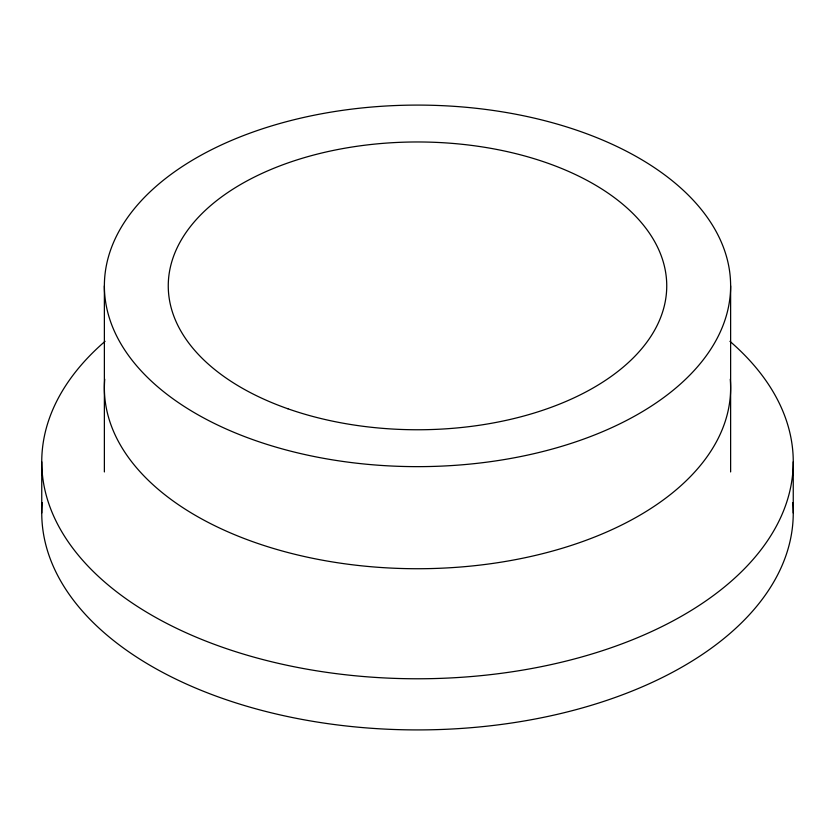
<?xml version="1.0" encoding="UTF-8"?>
<svg xmlns="http://www.w3.org/2000/svg" width="835" height="835" viewBox="0 0 835 835"><rect width="100%" height="100%" fill="white"/><g stroke="black" fill="none" stroke-linecap="round" stroke-linejoin="round"><path stroke-width="1.25" d="M793.25 461.839L793.25 512.972M730.625 285.873A313.125 180.777 0 0 1 260.938 442.425A313.125 180.777 0 0 1 260.938 129.31A313.125 180.777 0 0 1 730.625 285.873L730.625 471.942M104.375 285.873L104.375 471.942M41.75 461.839L41.75 512.972M729.926 341.317A375.75 216.933 0 0 1 665.245 624.945A375.75 216.933 0 0 1 169.755 624.945A375.75 216.933 0 0 1 105.074 341.317M792.822 502.649A375.75 216.933 0 0 1 417.5 729.915A375.75 216.933 0 0 1 42.178 502.649M730.26 379.226A313.125 180.777 0 0 1 417.5 568.729A313.125 180.777 0 0 1 104.74 379.226M287.908 408.785A249.248 143.902 0 0 0 666.674 289.202A249.248 143.902 0 0 0 297.918 159.61A249.248 143.902 0 0 0 287.908 408.785"/></g></svg>
